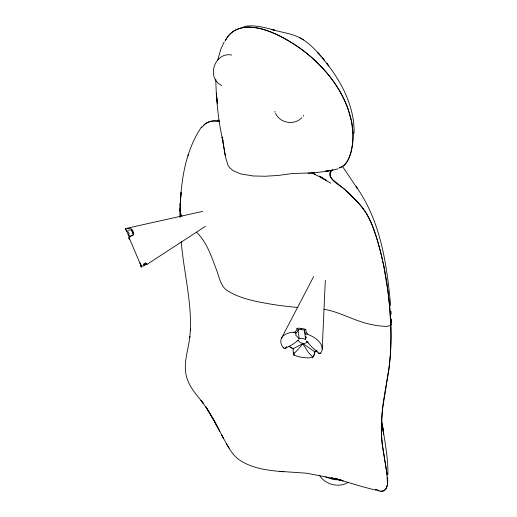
<?xml version="1.0" encoding="UTF-8"?>
<svg xmlns="http://www.w3.org/2000/svg" width="517" height="517" viewBox="0 0 517 517"><rect width="100%" height="100%" fill="white"/><g stroke="black" fill="none" stroke-linecap="round" stroke-linejoin="round"><path stroke-width="0.78" d="M215.77 79.204C216.255 99.955 218.213 120.81 222.956 141.063L222.155 137.16L225.535 157.149L228.029 165.459L229.651 167.67L233.251 170.772L240.709 173.919L253.246 175.98L265.337 176.245L278.411 175.412L292.473 173.499L314.426 172.82L329.206 170.959M180.019 210.878L180.246 203.633L180.142 217.269C180.065 186.282 183.865 153.148 201.546 126.878M305.392 336.212L305.541 339.559M387.427 483.44L386.884 473.074L382.47 445.874A144.773 83.586 60 0 1 381.423 427.811L382.535 409.089L386.399 384.512M322.207 349.175L325.322 280.136M391.472 322.582L391.169 318.95L391.472 322.576L390.749 325.251A303.582 175.244 60 0 1 388.629 370.547M388.584 370.508L386.309 384.512M314.323 352.348L314.381 351.877L315.241 351.638A20.137 11.393 15.1 0 0 317.108 350.933M305.644 329.756L305.741 329.361L304.739 329.109A20.163 11.406 15.1 0 0 297.895 328.179L296.719 328.502M180.207 208.467L179.987 210.076A27.575 15.917 0 0 0 180.478 213.107L182.12 216.461M217.709 60.243L220.74 49.425L224.126 42.019M387.155 485.289C387 488.571 384.422 492.081 380.783 491.04M299.214 348.128L302.943 343.637M301.262 328.457L301.178 329.316A1.829 0.336 -82.3 0 0 301.198 329.594A19.116 10.812 15.1 0 1 304.429 330.214L305.314 337.336M187.942 155.927L188.472 154.318M391.091 324.366L390.749 325.251L389.818 308.979L388.086 292.331L383.73 265.971A245.258 141.613 60 0 0 382.722 261.253M313.645 276.582L281.468 338.241M225.082 41.05L226.349 38.769A65.42 37.825 60 0 1 234.97 30.361C247.43 23.944 262.119 28.319 274.223 33.418A151.067 87.308 60 0 1 287.219 40.029M225.586 40.119L226.717 38.226A65.614 37.915 60 0 1 233.975 30.949C240.062 27.168 247.578 26.632 254.532 27.575M303.227 116.06L303.763 115.31M201.695 127.518L205.65 123.498L210.723 121.34A54.653 31.582 60 0 1 213.624 120.978L219.525 121.133M331.933 170.145C325.781 178.798 338.654 184.407 344.07 188.867C349.182 193.054 353.641 197.94 358.126 202.767M298.768 348.678L294.49 353.124M203.259 125.612C207.181 120.92 213.708 120.345 219.363 121.256M301.857 117.656C294.587 125.625 280.033 123.317 275.639 113.443M348.115 482.29C339.113 488.332 324.863 484.513 319.461 475.239M297.973 340.477L298.432 340.083A4.272 2.417 15.1 0 0 302.917 343.404A4.272 2.417 15.1 0 0 306.71 341.201L308.197 342.222M297.831 340.593L292.68 344.432L285.358 348.426M146.906 264.465L205.533 226.252M145.884 263.715L146.324 263.295L146.834 264.361M297.152 340.742L298.432 340.083M303.311 343.45L293.074 348.678A19.064 10.786 15.1 0 1 289.274 346.222M132.72 231.151L132.371 231.855A1.829 1.454 -22 0 0 132.462 232.172L133.308 234.259M133.386 234.266C134.31 233.774 132.404 229.012 131.299 229.096M337.989 168.833L332.198 170.28M339.74 167.579C343.579 167.03 346.125 163.727 347.708 160.457A100.582 58.072 60 0 0 349.395 156.741C352.432 149.426 353.195 141.406 352.975 133.56M202.645 211.369L125.489 228.579L125.818 229.574M338.906 168.128C350.119 164.374 352.019 149.426 352.904 139.241A83.205 48.042 60 0 0 352.988 134.265L351.67 121.934L348.038 108.938A65.439 37.78 60 0 0 339.43 90.611C329.607 73.918 315.881 59.701 300.209 48.404A151.067 87.224 60 0 0 287.219 40.029M332.922 170.015L325.93 171.101M243.707 26.619C254.151 24.428 264.665 27.479 274.676 30.219L271.916 29.514C281.907 32.59 292.861 33.405 301.947 38.962C310.795 44.288 317.709 52.243 324.191 60.14L322.298 57.814L328.767 66.008L326.873 63.507C342.267 83.347 354.572 107.342 354.119 133.031M327.112 170.991L330.266 170.597M341.647 480.047L333.562 479.563L327.022 477.527A25.339 14.689 0.2 0 1 325.626 476.874M308.067 173.234L314.426 172.82M325.477 171.146L327.623 171.017M217.476 120.209L218.859 120.157M324.14 309.244C340.774 312.126 355.631 321.755 372.44 324.708A67.003 38.685 0 0 0 377.565 325.736L386.658 326.498L390.865 325.277L389.695 306.245L387.433 286.722A278.876 161.013 60 0 0 383.995 266.778M297.947 307.525L289.339 306.639A223.99 129.321 0 0 1 272.297 304.377C257.589 301.831 242.337 299.337 229.231 291.775C221.386 288.072 219.744 279.219 217.23 271.839C211.912 258.009 207.44 242.867 196.563 232.256M231.635 55.009C214.555 51.706 205.811 78.015 221.709 85.473M255.728 27.744L259.23 28.403M375.917 490.206L362.042 486.594L333.814 478.167L343.146 480.939L331.281 477.895L340.451 479.815L306.794 473.217L279.322 471.323L283.794 471.737C269.577 470.638 254.674 468.964 242.13 461.642C231.862 456.13 227.125 444.723 221.715 435.049L223.331 438.106L214.393 421.012L206.005 407.034L214.393 421.012L219.757 431.333M379.135 490.672L375.691 489.302C385.327 495.758 389.062 485.276 387.311 477.275M312.016 173.008L315.364 174.494M312.733 173.331L323.868 178.966L321.147 177.421L330.751 183.231M293.372 348.969L292.661 348.607A20.137 11.393 15.1 0 1 288.997 346.248M303.576 39.906L299.601 37.618M325.225 179.709L326.699 180.595L319.958 176.459M319.28 176.045L321.219 177.325L319.894 176.439M302.516 343.34L314.42 351.547A19.064 10.786 15.1 0 0 316.449 350.739M297.178 328.36L297.663 328.786M317.612 351.909L311.712 346.946L306.736 341.226M312.197 356.459L308.365 352.42L302.891 343.863M125.482 228.579L129.47 237.51M314.187 59.772C324.65 69.362 333.795 80.471 340.709 92.892M356.11 200.602L344.542 189.377A82.339 47.545 60 0 0 339.249 184.899L332.903 179.806L330.214 176.568A3.373 1.945 60 0 1 329.781 175.496L329.717 173.182L330.66 171.166A17.649 10.191 60 0 1 332.114 169.796M356.284 200.745C370.463 214.29 375.82 233.684 380.609 252.037A188.569 108.867 60 0 1 381.979 257.589L382.406 259.431M299.065 338.693L295.53 334.887M321.063 56.269L317.774 52.676L319.642 54.724M358.417 203.084L359.263 204.041M130.11 236.366L128.138 233.878M342.971 167.14L357.305 188.421L356.148 186.656C380.738 221.108 386.903 264.484 390.632 305.637M229.089 448.097L226.362 443.618M218.833 429.453L208.183 410.472L200.99 400.404L203.556 403.699C197.184 395.408 189.345 387.382 186.605 376.983C182.779 363.483 188.524 349.867 189.849 336.438L189.771 337.472L190.443 329.09L190.372 330.143C191.6 300.364 183.658 271.238 181.241 241.71M126.432 230.996L125.961 229.936M140.96 265.622L128.992 237.439M133.399 234.22L131.816 230.55L132.462 232.172M140.12 262.927L141.832 267.283M141.658 266.888L141.4 266.197M140.766 265.04L140.773 265.053A23.355 18.618 76.9 0 0 141.231 266.274M140.721 264.917L140.146 263.147M274.818 111.42L275.122 112.286M140.637 263.799L140.805 264.394M383.989 266.778L382.367 259.676A201.585 116.396 60 0 0 379.62 248.574L377.824 242.189A246.893 142.556 60 0 0 376.389 237.4L371.93 224.591L367.419 215.182A32.468 18.748 60 0 0 365.597 212.216L363.606 209.379A52.23 30.154 60 0 0 359.541 204.364M222.155 137.16L225.192 155.339M382.257 424.547L383.588 434.015L382.257 424.547C384.745 441.117 388.189 457.674 387.873 474.509M382.535 445.893L387.181 475.181M305.463 338.525L305.612 339.714A4.272 2.417 15.1 0 0 299.194 338.848L298.012 329.348A19.174 10.844 15.1 0 1 301.198 329.594M382.586 426.299L383.045 430.138M217.386 103.154L216.287 93.15L217.463 103.846M382.225 422.518L382.651 428.044L382.393 424.224M390.994 311.312L391.156 314.052M390.852 325.271A303.466 175.211 60 0 1 388.732 370.547C385.734 389.547 381.158 408.456 381.346 427.811A144.586 83.463 60 0 0 382.457 445.874M314.22 59.655A136.986 79.075 60 0 0 287.226 40.152A135.926 78.539 60 0 0 259.191 28.215M340.677 92.905A63.184 36.481 60 0 1 353.033 133.593M145.691 262.739A8.86 0.633 -31.9 0 1 143.616 264M129.58 239.487A24.163 16.428 -65.2 0 1 128.41 237.839M129.295 237.393A8.86 6.643 -9.9 0 1 133.541 234.783M131.583 229.787A8.86 2.094 -9.1 0 1 127.751 230.227M129.256 233.645A24.163 15.09 29.5 0 1 127.583 231.099M131.04 228.255A8.233 1.654 -6.8 0 1 127.479 228.546M131.68 230.02A1.118 0.465 83.1 0 1 131.673 229.561M129.289 237.568A8.233 6.178 -8.1 0 1 133.619 234.796M146.169 263.709A8.233 0.62 -33.1 0 1 144.056 265.04M144.721 264.252A8.86 4.479 -38.1 0 1 143.235 264.982M146.143 264.361A8.233 4.356 -41.1 0 1 140.417 266.468M293.682 353.835A8.86 7.561 55.7 0 1 293.326 348.775M314.879 351.476A8.86 7.018 -49.6 0 1 312.727 356.846M294.438 353.008A23.355 15.917 85.7 0 1 293.307 353.828M319.248 353.441A23.355 5.558 41 0 1 317.729 352.361M318.899 353.382A8.86 3.309 -71.5 0 1 318.517 353.066M296.105 334.299A24.163 11.167 -55.7 0 1 295.73 332.231M298.516 329.329A8.86 5.758 -18.1 0 1 295.42 333.394M305.948 334.279A8.86 5.823 28.6 0 1 304.616 330.273M306.6 337.026A24.163 4.866 67.1 0 1 306.116 337.866M320.786 352.956A21.223 12.007 15.1 0 0 306.833 334.085A1.176 0.666 15.1 0 0 305.663 334.014M311.88 357.499A21.223 12.007 15.1 0 1 293.908 355.082M283.555 347.947A21.223 12.007 15.1 0 1 293.21 332.25A1.176 0.601 17.8 0 1 294.574 332.696M307.57 333.879A8.233 5.112 30.5 0 1 305.883 329.833M320.702 353.227A8.233 3.096 -72.2 0 1 320.385 353.092M304.81 329.678A1.118 0.607 -19.4 0 1 305.541 329.4M297.249 328.515A8.233 5.228 -17.7 0 1 293.753 332.709M314.795 352.31A8.233 6.779 -50.5 0 1 312.404 357.977M293.921 355.063A1.176 0.691 11.3 0 1 293.229 354.617M294.225 354.966A8.233 7.109 56.6 0 1 293.598 352.814M320.469 353.176A1.176 0.717 16.9 0 1 319.157 353.085M286.761 346.526A8.86 5.196 -83.4 0 1 285.287 348.012M284.085 347.101A8.233 4.782 -79.7 0 1 283.503 347.514M285.106 348.51A1.176 0.666 15.1 0 1 283.73 348.064M180.472 199.736L180.181 205.281L181.021 192.55L180.472 199.736"/></g></svg>
